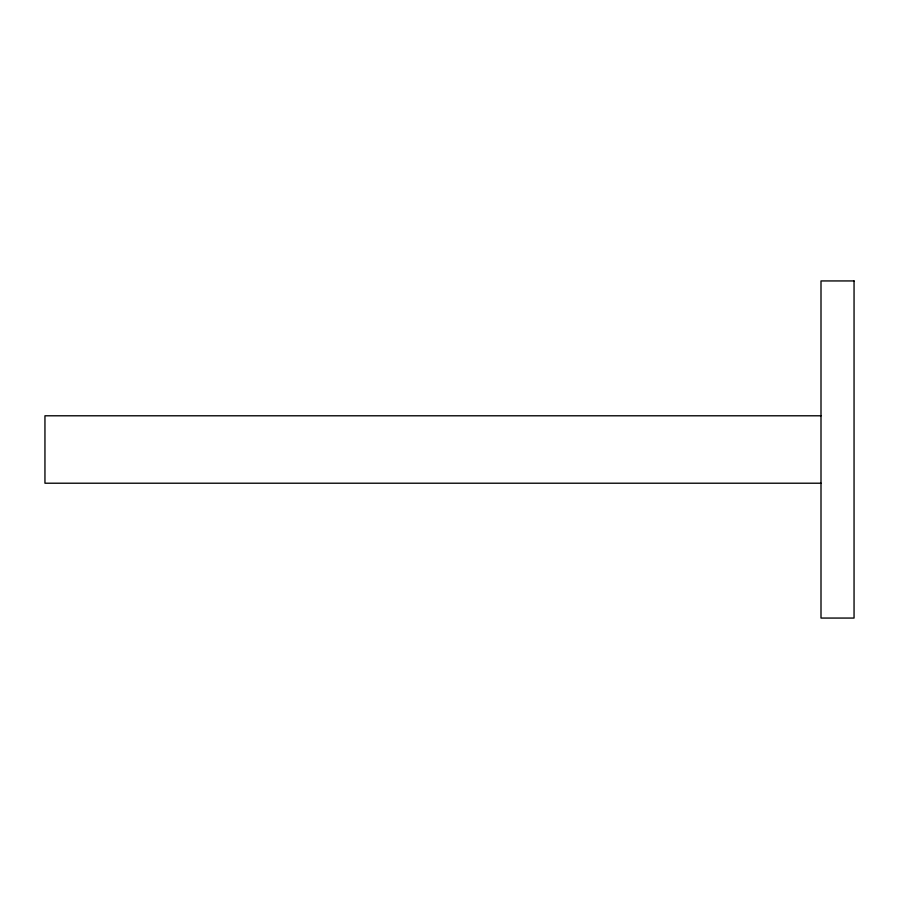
<?xml version="1.0" encoding="UTF-8"?>
<svg xmlns="http://www.w3.org/2000/svg" width="899" height="899" viewBox="0 0 899 899"><rect width="100%" height="100%" fill="white"/><g stroke="black" fill="none" stroke-linecap="round" stroke-linejoin="round"><path stroke-width="1.35" d="M821.001 415.788L44.95 415.788L44.95 483.213L821.001 483.213M854.05 280.938L821.001 280.938L821.001 618.062L854.05 618.062L854.05 280.938"/></g></svg>
